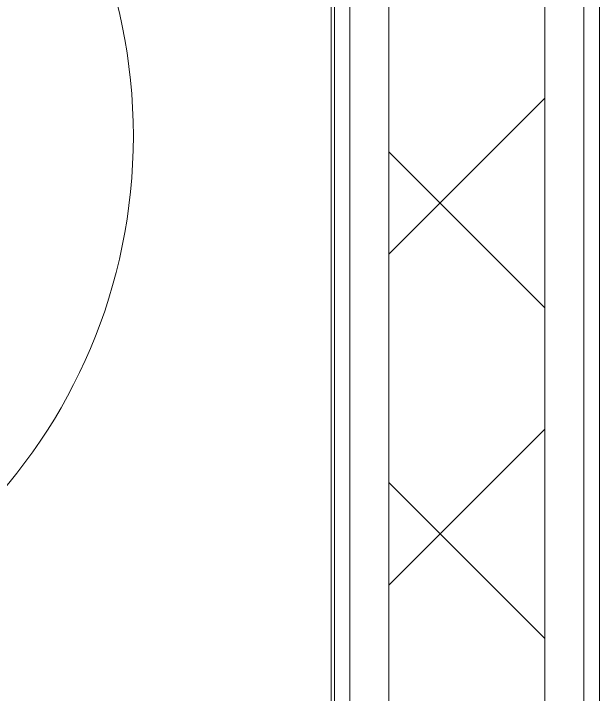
# Model space of a CAD drawing. Header units: millimetres. Extents: x -10051 to 73829, y -4843 to 44223.
# Drawn here: x 36319.2 to 36695, y 5094.4 to 5530.9 of the extents above; entities that cross this region are included whole.
import ezdxf

# ---------------------------------------------------------------- set-up
doc = ezdxf.new("R2010")
doc.units = ezdxf.units.MM
for name, color, linetype, lineweight in [('Марки помещений', 7, 'Continuous', 20), ('Стены внутренние', 7, 'Continuous', 18), ('Стены отделка', 7, 'Continuous', 30), ('Стены штриховка', 7, 'Continuous', 9)]:
    doc.layers.add(name, color=color, linetype=linetype, lineweight=lineweight)

# ---------------------------------------------------------------- blocks, each defined once
blk = doc.blocks.new('ADSK_Марка_Помещение_ОдноЗначение - Номер-159740-План потолков 4-го этажа')
at = {"layer": 'Марки помещений'}
blk.add_circle((0, 0), 3.5, dxfattribs=at)

msp = doc.modelspace()

# ---------------------------------------------------------------- hatches: boundary and pattern name
at = {"layer": 'Стены внутренние', "lineweight": 9}
h = msp.add_hatch(dxfattribs=at)
h.set_pattern_fill('FP_3', color=256, style=0, pattern_type=2)
h.set_pattern_definition([(45, (0, 0), (-106.066, 106.066), []), (135, (0, 0), (-106.066, -106.066), [])])
h.paths.add_polyline_path([(36560, 4803.238), (36660, 4803.238), (36660, 6968.238), (36560, 6968.238), (36560, 5662.91)])
h.paths.add_polyline_path([(36560, 8038.238), (36660, 8038.238), (36660, 8228.238), (36560, 8228.238), (36560, 8064.313)])

# ---------------------------------------------------------------- linework, layer by layer
at = {"layer": 'Стены отделка', "lineweight": 9}
msp.add_line((36523, 4815.238), (36523, 6968.238), dxfattribs=at)
at = {"layer": 'Стены штриховка'}
for p, q in [((36525, 4813.238), (36525, 6968.238)), ((36535, 4803.238), (36535, 6968.238)), ((36560, 4803.238), (36560, 6968.238)), ((36660, 4803.238), (36660, 6968.238)), ((36685, 6968.238), (36685, 4803.238)), ((36695, 6968.238), (36695, 4813.238))]:
    msp.add_line(p, q, dxfattribs=at)

# ---------------------------------------------------------------- block references
at = {"layer": 'Марки помещений', "xscale": 99.99999999999993, "yscale": 99.99999999999993, "zscale": 99.99999999999993}
msp.add_blockref('ADSK_Марка_Помещение_ОдноЗначение - Номер-159740-План потолков 4-го этажа', (36046.039, 5452.42), dxfattribs=at)

doc.saveas('drawing.dxf')
